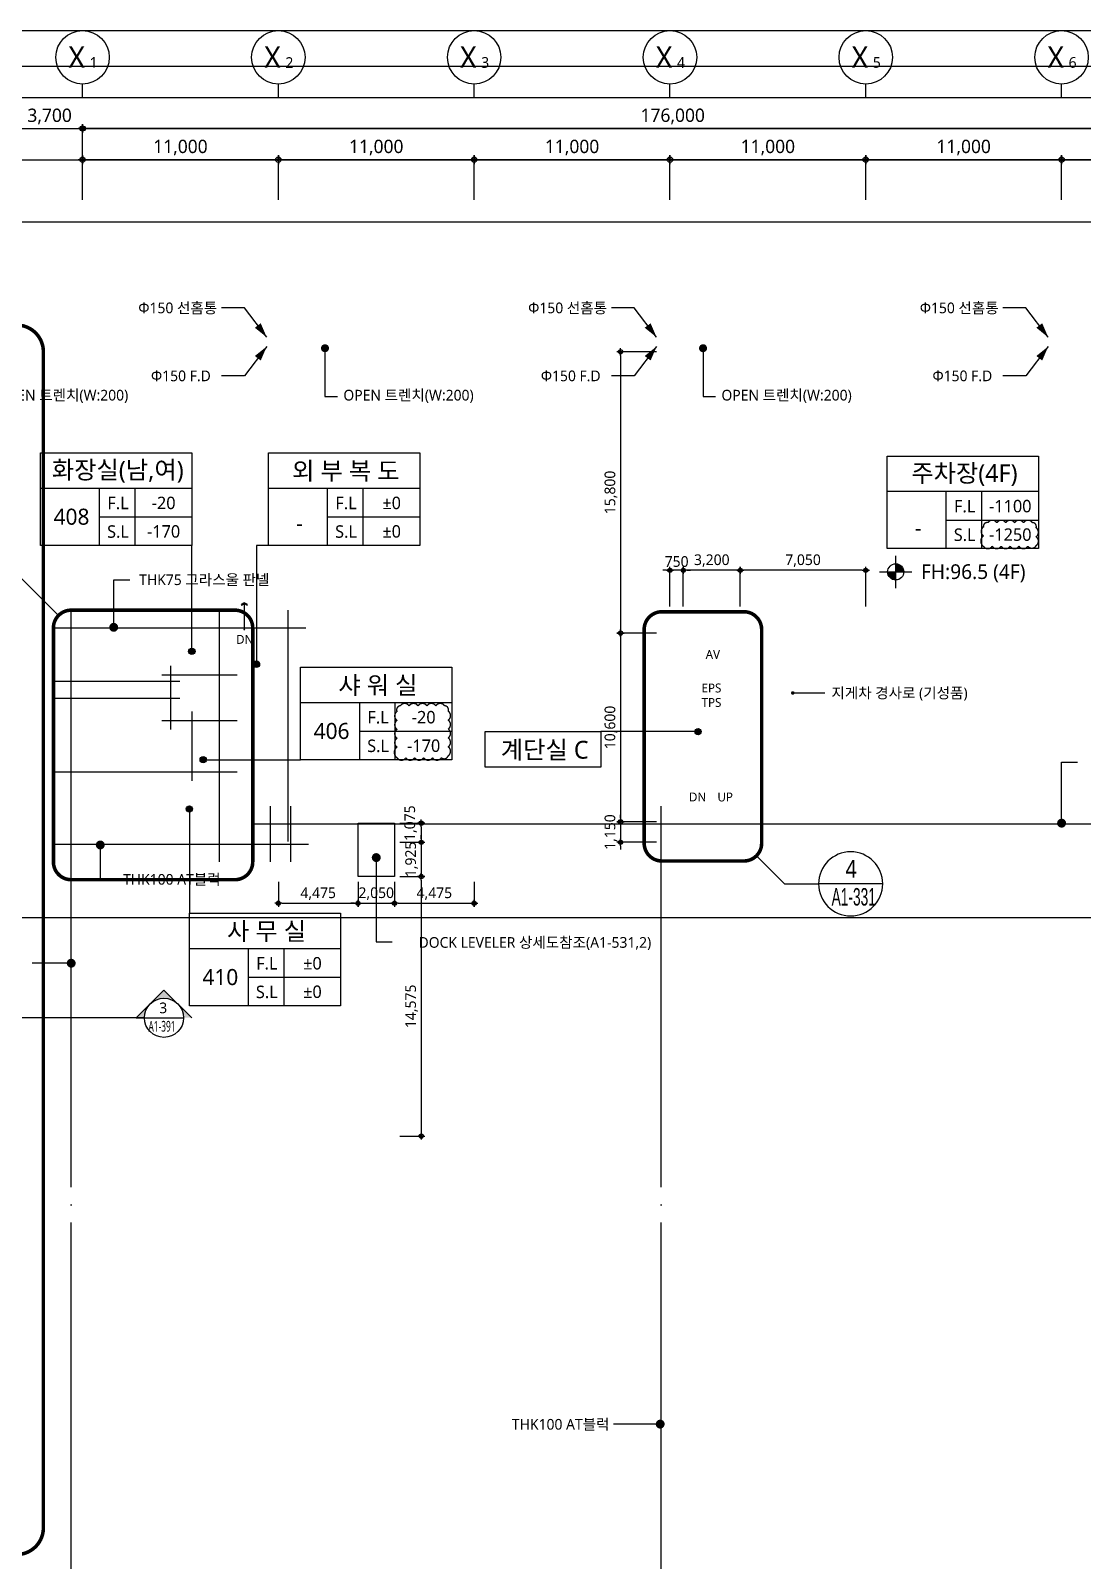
# Model space of a CAD drawing. Header units: millimetres. Extents: x 45782458 to 46215946, y 191740 to 1509539.
# Drawn here: x 45895054 to 45954142, y 531520 to 617440 of the extents above; entities that cross this region are included whole.
import ezdxf
from ezdxf.enums import TextEntityAlignment as Align

# ---------------------------------------------------------------- set-up
doc = ezdxf.new("R2010")
doc.units = ezdxf.units.MM
doc.header["$LTSCALE"] = 1000
doc.header["$MEASUREMENT"] = 0
doc.header["$PDSIZE"] = -10
for name, pattern in [('ACAD_ISO03W100', [30, 12, -18]), ('CEN', [62, 60, -1, 0, -1]), ('SYM$0$DASHDOT', [1, 0.5, -0.25, 0, -0.25])]:
    doc.linetypes.add(name, pattern=pattern)
doc.layers.get('0').update_dxf_attribs({"linetype": 'CONTINUOUS'})
doc.layers.get('Defpoints').update_dxf_attribs({"color": 171, "linetype": 'CONTINUOUS'})
for name, color, linetype in [('Center(AR)', 30, 'CEN'), ('DIM', 7, 'CONTINUOUS'), ('LED', 7, 'CONTINUOUS'), ('NDIM', 7, 'CONTINUOUS'), ('SYM', 7, 'CONTINUOUS'), ('SYM(AXIS)', 7, 'CONTINUOUS'), ('SYM(STAIR)', 251, 'CONTINUOUS'), ('SYMBOL', 7, 'CONTINUOUS'), ('TEXT(AXIS)', 2, 'CONTINUOUS'), ('TEXT(MIN)', 7, 'CONTINUOUS'), ('TEXT(노트)', 7, 'CONTINUOUS'), ('TEXT(실명)', 3, 'CONTINUOUS'), ('TEXT-기입', 6, 'CONTINUOUS'), ('TITLE', 7, 'CONTINUOUS'), ('구간정리', 6, 'CONTINUOUS'), ('구간정리-TEXT', 3, 'CONTINUOUS')]:
    doc.layers.add(name, color=color, linetype=linetype)
doc.layers.add('VE변경사항적용-20220616', color=10, linetype='CONTINUOUS', plot=False)
doc.styles.add('CGS', font='cgse', dxfattribs={"bigfont": 'cgs'})
doc.styles.add('SYM$0$ARIAL', font='arial.ttf')
doc.styles.add('SYM$0$돋움', font='', dxfattribs={"width": 0.9})
doc.styles.add('TE', font='malgun_0.ttf')
doc.styles.add('궁서체', font='')
doc.styles.add('나눔바른고딕', font='NanumBarunGothic.ttf')
doc.styles.get('SYM$0$돋움').set_extended_font_data('Dotum')
doc.styles.get('궁서체').set_extended_font_data('GungsuhChe')
doc.dimstyles.new('BA', dxfattribs={"dimscale": 500, "dimtxt": 3, "dimasz": 1, "dimexe": 1, "dimexo": 5, "dimgap": 0.9, "dimtad": 1, "dimdec": 0, "dimdsep": 46, "dimlunit": 6, "dimtxsty": 'TE', "dimblk": 'DDD', "dimcen": 2.5, "dimclrd": 256, "dimclre": 256, "dimclrt": 3, "dimazin": 2, "dimtfac": 1, "dimtdec": 0, "dimtix": 1, "dimtmove": 2, "dimatfit": 3, "dimldrblk": 'DDD', "dimfxl": 1, "dimtolj": 1, "dimtzin": 0, "dimarcsym": 2})
doc.dimstyles.new('CPDIM1', dxfattribs={"dimtxt": 3, "dimasz": 2.5, "dimexe": 1.25, "dimexo": 5, "dimgap": 1.5, "dimtad": 1, "dimdec": 0, "dimzin": 1, "dimdsep": 46, "dimlunit": 6, "dimtxsty": '궁서체', "dimblk1": 'Z_DOT', "dimblk2": 'Z_DOT', "dimsah": 1, "dimcen": 2.5, "dimadec": 0, "dimazin": 0, "dimtfac": 1, "dimtdec": 0, "dimtix": 1, "dimtmove": 2, "dimatfit": 3, "dimldrblk": 'Z_DOT', "dimfxl": 1, "dimtolj": 1, "dimtzin": 1, "dimarcsym": 0})
doc.dimstyles.new('NDIM 1200', dxfattribs={"dimscale": 500, "dimtxt": 3, "dimasz": 1, "dimexe": 2, "dimexo": 2, "dimgap": 1, "dimtad": 1, "dimdec": 0, "dimdsep": 46, "dimtxsty": 'CGS', "dimblk": 'DOT0', "dimcen": 1, "dimdle": 8, "dimclrd": 2, "dimclre": 2, "dimclrt": 2, "dimadec": 0, "dimazin": 0, "dimtfac": 1, "dimtdec": 0, "dimtix": 1, "dimtmove": 2, "dimatfit": 3, "dimldrblk": 'DOT0', "dimfxl": 1, "dimtolj": 1, "dimtzin": 0, "dimlwd": -1, "dimlwe": -1, "dimarcsym": 0})

# ---------------------------------------------------------------- blocks, each defined once
blk = doc.blocks.new('DDD')
at = {"layer": 'DIM', "color": 0}
for p, q in [((-1, 0), (1, 0)), ((0, -1), (0, 1))]:
    blk.add_line(p, q, dxfattribs=at)
for radius in [0.6, 0.3]:
    blk.add_circle((0, 0), radius, dxfattribs=at)
blk = doc.blocks.new('*D252')
at = {"layer": 'Defpoints', "color": 0, "ltscale": 0.4, "transparency": 16777216}
for p in [(45897972, 611940), (45894272, 606690), (45897972, 606690)]:
    blk.add_point(p, dxfattribs=at)
at = {"layer": 'NDIM', "lineweight": -2, "ltscale": 0.4, "transparency": 16777216}
for p, q in [((45894272, 607940), (45894272, 612190)), ((45894522, 611940), (45897722, 611940)), ((45897972, 607940), (45897972, 612190))]:
    blk.add_line(p, q, dxfattribs=at)
at = {"layer": 'NDIM', "lineweight": -2, "ltscale": 0.4, "transparency": 16777216, "xscale": 250, "yscale": 250, "zscale": 250, "rotation": 180}
blk.add_blockref('DDD', (45894272, 611940), dxfattribs=at)
at = {"layer": 'NDIM', "lineweight": -2, "ltscale": 0.4, "transparency": 16777216, "xscale": 250, "yscale": 250, "zscale": 250}
blk.add_blockref('DDD', (45897972, 611940), dxfattribs=at)
at = {"layer": 'NDIM', "color": 3, "ltscale": 0.4, "transparency": 16777216, "insert": (45896122, 612616), "char_height": 750, "attachment_point": 5, "style": 'TE'}
blk.add_mtext('\\A1;3,700', dxfattribs=at)
blk = doc.blocks.new('*D253')
at = {"layer": 'Defpoints', "color": 0, "ltscale": 0.4, "transparency": 16777216}
for p in [(45897972, 610190), (45897972, 606690), (45908972, 606690)]:
    blk.add_point(p, dxfattribs=at)
at = {"layer": 'NDIM', "lineweight": -2, "ltscale": 0.4, "transparency": 16777216}
for p, q in [((45897972, 607940), (45897972, 610440)), ((45908722, 610190), (45898222, 610190)), ((45908972, 607940), (45908972, 610440))]:
    blk.add_line(p, q, dxfattribs=at)
at = {"layer": 'NDIM', "lineweight": -2, "ltscale": 0.4, "transparency": 16777216, "xscale": 250, "yscale": 250, "zscale": 250, "rotation": 180}
blk.add_blockref('DDD', (45897972, 610190), dxfattribs=at)
at = {"layer": 'NDIM', "lineweight": -2, "ltscale": 0.4, "transparency": 16777216, "xscale": 250, "yscale": 250, "zscale": 250}
blk.add_blockref('DDD', (45908972, 610190), dxfattribs=at)
at = {"layer": 'NDIM', "color": 3, "ltscale": 0.4, "transparency": 16777216, "insert": (45903472, 610868), "char_height": 750, "attachment_point": 5, "style": 'TE'}
blk.add_mtext('\\A1;11,000', dxfattribs=at)
blk = doc.blocks.new('A$C2F20087E')
at = {"layer": 'SYM(AXIS)'}
blk.add_line((600, 0), (600, 300), dxfattribs=at)
blk.add_circle((600, 900), 600, dxfattribs=at)
blk = doc.blocks.new('*D254')
at = {"layer": 'Defpoints', "color": 0, "ltscale": 0.4, "transparency": 16777216}
for p in [(45908972, 610190), (45908972, 606690), (45919972, 606690)]:
    blk.add_point(p, dxfattribs=at)
at = {"layer": 'NDIM', "lineweight": -2, "ltscale": 0.4, "transparency": 16777216}
for p, q in [((45908972, 607940), (45908972, 610440)), ((45919722, 610190), (45909222, 610190)), ((45919972, 607940), (45919972, 610440))]:
    blk.add_line(p, q, dxfattribs=at)
at = {"layer": 'NDIM', "lineweight": -2, "ltscale": 0.4, "transparency": 16777216, "xscale": 250, "yscale": 250, "zscale": 250, "rotation": 180}
blk.add_blockref('DDD', (45908972, 610190), dxfattribs=at)
at = {"layer": 'NDIM', "lineweight": -2, "ltscale": 0.4, "transparency": 16777216, "xscale": 250, "yscale": 250, "zscale": 250}
blk.add_blockref('DDD', (45919972, 610190), dxfattribs=at)
at = {"layer": 'NDIM', "color": 3, "ltscale": 0.4, "transparency": 16777216, "insert": (45914472, 610868), "char_height": 750, "attachment_point": 5, "style": 'TE'}
blk.add_mtext('\\A1;11,000', dxfattribs=at)
blk = doc.blocks.new('*D255')
at = {"layer": 'Defpoints', "color": 0, "ltscale": 0.4, "transparency": 16777216}
for p in [(45919972, 610190), (45919972, 606690), (45930972, 606690)]:
    blk.add_point(p, dxfattribs=at)
at = {"layer": 'NDIM', "lineweight": -2, "ltscale": 0.4, "transparency": 16777216}
for p, q in [((45919972, 607940), (45919972, 610440)), ((45930722, 610190), (45920222, 610190)), ((45930972, 607940), (45930972, 610440))]:
    blk.add_line(p, q, dxfattribs=at)
at = {"layer": 'NDIM', "lineweight": -2, "ltscale": 0.4, "transparency": 16777216, "xscale": 250, "yscale": 250, "zscale": 250, "rotation": 180}
blk.add_blockref('DDD', (45919972, 610190), dxfattribs=at)
at = {"layer": 'NDIM', "lineweight": -2, "ltscale": 0.4, "transparency": 16777216, "xscale": 250, "yscale": 250, "zscale": 250}
blk.add_blockref('DDD', (45930972, 610190), dxfattribs=at)
at = {"layer": 'NDIM', "color": 3, "ltscale": 0.4, "transparency": 16777216, "insert": (45925472, 610868), "char_height": 750, "attachment_point": 5, "style": 'TE'}
blk.add_mtext('\\A1;11,000', dxfattribs=at)
blk = doc.blocks.new('*D256')
at = {"layer": 'Defpoints', "color": 0, "ltscale": 0.4, "transparency": 16777216}
for p in [(45930972, 610190), (45930972, 606690), (45941972, 606690)]:
    blk.add_point(p, dxfattribs=at)
at = {"layer": 'NDIM', "lineweight": -2, "ltscale": 0.4, "transparency": 16777216}
for p, q in [((45930972, 607940), (45930972, 610440)), ((45941722, 610190), (45931222, 610190)), ((45941972, 607940), (45941972, 610440))]:
    blk.add_line(p, q, dxfattribs=at)
at = {"layer": 'NDIM', "lineweight": -2, "ltscale": 0.4, "transparency": 16777216, "xscale": 250, "yscale": 250, "zscale": 250, "rotation": 180}
blk.add_blockref('DDD', (45930972, 610190), dxfattribs=at)
at = {"layer": 'NDIM', "lineweight": -2, "ltscale": 0.4, "transparency": 16777216, "xscale": 250, "yscale": 250, "zscale": 250}
blk.add_blockref('DDD', (45941972, 610190), dxfattribs=at)
at = {"layer": 'NDIM', "color": 3, "ltscale": 0.4, "transparency": 16777216, "insert": (45936472, 610868), "char_height": 750, "attachment_point": 5, "style": 'TE'}
blk.add_mtext('\\A1;11,000', dxfattribs=at)
blk = doc.blocks.new('*D257')
at = {"layer": 'Defpoints', "color": 0, "ltscale": 0.4, "transparency": 16777216}
for p in [(45941972, 610190), (45941972, 606690), (45952972, 606690)]:
    blk.add_point(p, dxfattribs=at)
at = {"layer": 'NDIM', "lineweight": -2, "ltscale": 0.4, "transparency": 16777216}
for p, q in [((45941972, 607940), (45941972, 610440)), ((45952722, 610190), (45942222, 610190)), ((45952972, 607940), (45952972, 610440))]:
    blk.add_line(p, q, dxfattribs=at)
at = {"layer": 'NDIM', "lineweight": -2, "ltscale": 0.4, "transparency": 16777216, "xscale": 250, "yscale": 250, "zscale": 250, "rotation": 180}
blk.add_blockref('DDD', (45941972, 610190), dxfattribs=at)
at = {"layer": 'NDIM', "lineweight": -2, "ltscale": 0.4, "transparency": 16777216, "xscale": 250, "yscale": 250, "zscale": 250}
blk.add_blockref('DDD', (45952972, 610190), dxfattribs=at)
at = {"layer": 'NDIM', "color": 3, "ltscale": 0.4, "transparency": 16777216, "insert": (45947472, 610868), "char_height": 750, "attachment_point": 5, "style": 'TE'}
blk.add_mtext('\\A1;11,000', dxfattribs=at)
blk = doc.blocks.new('*D258')
at = {"layer": 'Defpoints', "color": 0, "ltscale": 0.4, "transparency": 16777216}
for p in [(45952972, 610190), (45952972, 606690), (45963972, 606690)]:
    blk.add_point(p, dxfattribs=at)
at = {"layer": 'NDIM', "lineweight": -2, "ltscale": 0.4, "transparency": 16777216}
for p, q in [((45952972, 607940), (45952972, 610440)), ((45963722, 610190), (45953222, 610190)), ((45963972, 607940), (45963972, 610440))]:
    blk.add_line(p, q, dxfattribs=at)
at = {"layer": 'NDIM', "lineweight": -2, "ltscale": 0.4, "transparency": 16777216, "xscale": 250, "yscale": 250, "zscale": 250, "rotation": 180}
blk.add_blockref('DDD', (45952972, 610190), dxfattribs=at)
at = {"layer": 'NDIM', "lineweight": -2, "ltscale": 0.4, "transparency": 16777216, "xscale": 250, "yscale": 250, "zscale": 250}
blk.add_blockref('DDD', (45963972, 610190), dxfattribs=at)
at = {"layer": 'NDIM', "color": 3, "ltscale": 0.4, "transparency": 16777216, "insert": (45958472, 610868), "char_height": 750, "attachment_point": 5, "style": 'TE'}
blk.add_mtext('\\A1;11,000', dxfattribs=at)
blk = doc.blocks.new('A$C31C7260E')
at = {"layer": 'TITLE'}
for points in [[(0, 0), (0, 4000), (13000, 4000), (13000, 0)], [(13000, 0), (0, 0)]]:
    blk.add_lwpolyline(points, dxfattribs=at)
blk = doc.blocks.new('A$C51E23882')
at = {"layer": 'TITLE'}
blk.add_lwpolyline([(8500, 0), (0, 0), (0, 5200), (8500, 5200)], close=True, dxfattribs=at)
for points in [[(8500, 3200), (0, 3200)], [(3300, 3200), (3300, 0)], [(5300, 3200), (5300, 0)], [(3300, 1600), (8500, 1600)]]:
    blk.add_lwpolyline(points, dxfattribs=at)
at = {"layer": 'TITLE', "style": '나눔바른고딕'}
for s, p in [('F.L', (4352, 2378)), ('S.L', (4352, 778))]:
    blk.add_text(s, height=700, dxfattribs=at).set_placement(p, align=Align.MIDDLE)
blk = doc.blocks.new('level')
at = {"layer": 'SYMBOL'}
for p, q in [((0, 4320), (0, -4320)), ((-4320, 0), (4320, 0))]:
    blk.add_line(p, q, dxfattribs=at)
blk.add_circle((0, 0), 2160, dxfattribs=at)
for points in [[(-2160, 0), (0, 2160), (-2127, 381), (-376, 2126)], [(-2127, 381), (-376, 2126), (-2030, 748), (-738, 2029)], [(-2030, 748), (-738, 2029), (-1859, 1104), (-1089, 1863)], [(-1859, 1104), (-1089, 1863), (-1659, 1388), (-1386, 1658)], [(0, -2160), (2160, 0), (381, -2127), (2126, -376)], [(381, -2127), (2126, -376), (748, -2030), (2029, -738)], [(748, -2030), (2029, -738), (1104, -1859), (1863, -1089)], [(1104, -1859), (1863, -1089), (1388, -1659), (1658, -1386)]]:
    blk.add_solid(points, dxfattribs=at)
at = {"layer": 'SYMBOL', "linetype": 'Continuous'}
for points in [[(0, 2160), (-2160, 0), (0, 0)], [(2160, 0), (0, 0), (0, -2160)]]:
    blk.add_solid(points, dxfattribs=at)
blk = doc.blocks.new('DOT0')
blk.add_line((-3, 0), (3, 0))
at = {"color": 6}
blk.add_circle((0, 0), 0.75, dxfattribs=at)
blk = doc.blocks.new('Z_DOT')
at = {"layer": 'DIM', "color": 0}
for p, q in [((-1, 0), (1, 0)), ((0, -1), (0, 1))]:
    blk.add_line(p, q, dxfattribs=at)
for radius in [0.5, 0.25]:
    blk.add_circle((0, 0), radius, dxfattribs=at)
blk = doc.blocks.new('*D1177')
at = {"layer": 'Defpoints', "color": 0, "ltscale": 0.4, "transparency": 16777216}
for p in [(45931722, 587128), (45931722, 584801), (45934922, 584801)]:
    blk.add_point(p, dxfattribs=at)
at = {"layer": 'NDIM', "lineweight": -2, "ltscale": 0.4, "transparency": 16777216}
for p, q in [((45931722, 585101), (45931722, 587328)), ((45934722, 587128), (45931922, 587128)), ((45934922, 585101), (45934922, 587328))]:
    blk.add_line(p, q, dxfattribs=at)
at = {"layer": 'NDIM', "lineweight": -2, "ltscale": 0.4, "transparency": 16777216, "xscale": 200, "yscale": 200, "zscale": 200, "rotation": 180}
blk.add_blockref('DDD', (45931722, 587128), dxfattribs=at)
at = {"layer": 'NDIM', "lineweight": -2, "ltscale": 0.4, "transparency": 16777216, "xscale": 200, "yscale": 200, "zscale": 200}
blk.add_blockref('DDD', (45934922, 587128), dxfattribs=at)
at = {"layer": 'NDIM', "color": 3, "ltscale": 0.4, "transparency": 16777216, "insert": (45933322, 587669), "char_height": 600, "attachment_point": 5, "style": 'TE'}
blk.add_mtext('\\A1;3,200', dxfattribs=at)
blk = doc.blocks.new('*D1178')
at = {"layer": 'Defpoints', "color": 0, "ltscale": 0.4, "transparency": 16777216}
for p in [(45930972, 587128), (45930972, 584801), (45931722, 584801)]:
    blk.add_point(p, dxfattribs=at)
at = {"layer": 'NDIM', "lineweight": -2, "ltscale": 0.4, "transparency": 16777216}
for p, q in [((45930772, 587128), (45930572, 587128)), ((45930972, 585101), (45930972, 587328)), ((45931722, 587128), (45930972, 587128)), ((45931722, 585101), (45931722, 587328)), ((45931922, 587128), (45932122, 587128))]:
    blk.add_line(p, q, dxfattribs=at)
at = {"layer": 'NDIM', "lineweight": -2, "ltscale": 0.4, "transparency": 16777216, "xscale": 200, "yscale": 200, "zscale": 200}
blk.add_blockref('DDD', (45930972, 587128), dxfattribs=at)
at = {"layer": 'NDIM', "lineweight": -2, "ltscale": 0.4, "transparency": 16777216, "xscale": 200, "yscale": 200, "zscale": 200, "rotation": 180}
blk.add_blockref('DDD', (45931722, 587128), dxfattribs=at)
at = {"layer": 'NDIM', "color": 3, "ltscale": 0.4, "transparency": 16777216, "insert": (45931347, 587618), "char_height": 600, "attachment_point": 5, "style": 'TE'}
blk.add_mtext('\\A1;750', dxfattribs=at)
blk = doc.blocks.new('*D1179')
at = {"layer": 'Defpoints', "color": 0, "ltscale": 0.4, "transparency": 16777216}
for p in [(45934922, 587128), (45934922, 584801), (45941972, 584801)]:
    blk.add_point(p, dxfattribs=at)
at = {"layer": 'NDIM', "lineweight": -2, "ltscale": 0.4, "transparency": 16777216}
for p, q in [((45934922, 585101), (45934922, 587328)), ((45941772, 587128), (45935122, 587128)), ((45941972, 585101), (45941972, 587328))]:
    blk.add_line(p, q, dxfattribs=at)
at = {"layer": 'NDIM', "lineweight": -2, "ltscale": 0.4, "transparency": 16777216, "xscale": 200, "yscale": 200, "zscale": 200, "rotation": 180}
blk.add_blockref('DDD', (45934922, 587128), dxfattribs=at)
at = {"layer": 'NDIM', "lineweight": -2, "ltscale": 0.4, "transparency": 16777216, "xscale": 200, "yscale": 200, "zscale": 200}
blk.add_blockref('DDD', (45941972, 587128), dxfattribs=at)
at = {"layer": 'NDIM', "color": 3, "ltscale": 0.4, "transparency": 16777216, "insert": (45938447, 587669), "char_height": 600, "attachment_point": 5, "style": 'TE'}
blk.add_mtext('\\A1;7,050', dxfattribs=at)
blk = doc.blocks.new('*D1180')
at = {"layer": 'Defpoints', "color": 0, "ltscale": 0.4, "transparency": 16777216}
for p in [(45930522, 583601), (45928195, 573001), (45930522, 573001)]:
    blk.add_point(p, dxfattribs=at)
at = {"layer": 'NDIM', "lineweight": -2, "ltscale": 0.4, "transparency": 16777216}
for p, q in [((45930222, 583601), (45927995, 583601)), ((45928195, 583401), (45928195, 573201)), ((45930222, 573001), (45927995, 573001))]:
    blk.add_line(p, q, dxfattribs=at)
at = {"layer": 'NDIM', "lineweight": -2, "ltscale": 0.4, "transparency": 16777216, "xscale": 200, "yscale": 200, "zscale": 200}
for p, rotation in [((45928195, 583601), 90), ((45928195, 573001), 270)]:
    blk.add_blockref('DDD', p, dxfattribs=dict(at, rotation=rotation))
at = {"layer": 'NDIM', "color": 3, "ltscale": 0.4, "transparency": 16777216, "insert": (45927653, 578301), "char_height": 600, "attachment_point": 5, "rotation": 90, "style": 'TE'}
blk.add_mtext('\\A1;10,600', dxfattribs=at)
blk = doc.blocks.new('*D1181')
at = {"layer": 'Defpoints', "color": 0, "ltscale": 0.4, "transparency": 16777216}
for p in [(45930522, 573001), (45928195, 571851), (45930522, 571851)]:
    blk.add_point(p, dxfattribs=at)
at = {"layer": 'NDIM', "lineweight": -2, "ltscale": 0.4, "transparency": 16777216}
for p, q in [((45928195, 573201), (45928195, 573401)), ((45930222, 573001), (45927995, 573001)), ((45928195, 573001), (45928195, 571851)), ((45930222, 571851), (45927995, 571851)), ((45928195, 571651), (45928195, 571451))]:
    blk.add_line(p, q, dxfattribs=at)
at = {"layer": 'NDIM', "lineweight": -2, "ltscale": 0.4, "transparency": 16777216, "xscale": 200, "yscale": 200, "zscale": 200}
for p, rotation in [((45928195, 573001), 270), ((45928195, 571851), 90)]:
    blk.add_blockref('DDD', p, dxfattribs=dict(at, rotation=rotation))
at = {"layer": 'NDIM', "color": 3, "ltscale": 0.4, "transparency": 16777216, "insert": (45927653, 572426), "char_height": 600, "attachment_point": 5, "rotation": 90, "style": 'TE'}
blk.add_mtext('\\A1;1,150', dxfattribs=at)
blk = doc.blocks.new('*D1182')
at = {"layer": 'Defpoints', "color": 0, "ltscale": 0.4, "transparency": 16777216}
for p in [(45930522, 599401), (45928195, 583601), (45930522, 583601)]:
    blk.add_point(p, dxfattribs=at)
at = {"layer": 'NDIM', "lineweight": -2, "ltscale": 0.4, "transparency": 16777216}
for p, q in [((45930222, 599401), (45927995, 599401)), ((45928195, 599201), (45928195, 583801)), ((45930222, 583601), (45927995, 583601))]:
    blk.add_line(p, q, dxfattribs=at)
at = {"layer": 'NDIM', "lineweight": -2, "ltscale": 0.4, "transparency": 16777216, "xscale": 200, "yscale": 200, "zscale": 200}
for p, rotation in [((45928195, 599401), 90), ((45928195, 583601), 270)]:
    blk.add_blockref('DDD', p, dxfattribs=dict(at, rotation=rotation))
at = {"layer": 'NDIM', "color": 3, "ltscale": 0.4, "transparency": 16777216, "insert": (45927653, 591501), "char_height": 600, "attachment_point": 5, "rotation": 90, "style": 'TE'}
blk.add_mtext('\\A1;15,800', dxfattribs=at)
blk = doc.blocks.new('SYM$0$det-tar-wi')
at = {"layer": '구간정리', "ltscale": 0.2}
blk.add_line((0, 0), (11, 0), dxfattribs=at)
blk.add_circle((5.5, 0), 5.5, dxfattribs=at)
at = {"layer": '구간정리-TEXT', "color": 3, "style": 'SYM$0$ARIAL'}
blk.add_attdef('2', text='', height=3, dxfattribs=at).set_placement((5.5, 2.58), align=Align.MIDDLE_CENTER)
at = {"layer": '구간정리-TEXT', "color": 3, "style": 'SYM$0$ARIAL', "width": 0.6}
blk.add_attdef('A1.00', text='', height=3, dxfattribs=at).set_placement((5.57, -2.22), align=Align.MIDDLE_CENTER)
blk = doc.blocks.new('*D1288')
at = {"layer": 'Defpoints', "color": 0, "ltscale": 0.4, "transparency": 16777216}
for p in [(45913447, 569926), (45915497, 569926), (45915497, 568426)]:
    blk.add_point(p, dxfattribs=at)
at = {"layer": 'NDIM', "lineweight": -2, "ltscale": 0.4, "transparency": 16777216}
for p, q in [((45913447, 569626), (45913447, 568226)), ((45915497, 569626), (45915497, 568226)), ((45913247, 568426), (45913047, 568426)), ((45913447, 568426), (45915497, 568426)), ((45915697, 568426), (45915897, 568426))]:
    blk.add_line(p, q, dxfattribs=at)
at = {"layer": 'NDIM', "lineweight": -2, "ltscale": 0.4, "transparency": 16777216, "xscale": 200, "yscale": 200, "zscale": 200}
blk.add_blockref('DDD', (45913447, 568426), dxfattribs=at)
at = {"layer": 'NDIM', "lineweight": -2, "ltscale": 0.4, "transparency": 16777216, "xscale": 200, "yscale": 200, "zscale": 200, "rotation": 180}
blk.add_blockref('DDD', (45915497, 568426), dxfattribs=at)
at = {"layer": 'NDIM', "color": 3, "ltscale": 0.4, "transparency": 16777216, "insert": (45914472, 568967), "char_height": 600, "attachment_point": 5, "style": 'TE'}
blk.add_mtext('\\A1;2,050', dxfattribs=at)
blk = doc.blocks.new('*D1289')
at = {"layer": 'Defpoints', "color": 0, "ltscale": 0.4, "transparency": 16777216}
for p in [(45915497, 569926), (45919972, 569926), (45919972, 568426)]:
    blk.add_point(p, dxfattribs=at)
at = {"layer": 'NDIM', "lineweight": -2, "ltscale": 0.4, "transparency": 16777216}
for p, q in [((45915497, 569626), (45915497, 568226)), ((45919972, 569626), (45919972, 568226)), ((45915697, 568426), (45919772, 568426))]:
    blk.add_line(p, q, dxfattribs=at)
at = {"layer": 'NDIM', "lineweight": -2, "ltscale": 0.4, "transparency": 16777216, "xscale": 200, "yscale": 200, "zscale": 200, "rotation": 180}
blk.add_blockref('DDD', (45915497, 568426), dxfattribs=at)
at = {"layer": 'NDIM', "lineweight": -2, "ltscale": 0.4, "transparency": 16777216, "xscale": 200, "yscale": 200, "zscale": 200}
blk.add_blockref('DDD', (45919972, 568426), dxfattribs=at)
at = {"layer": 'NDIM', "color": 3, "ltscale": 0.4, "transparency": 16777216, "insert": (45917735, 568962), "char_height": 600, "attachment_point": 5, "style": 'TE'}
blk.add_mtext('\\A1;4,475', dxfattribs=at)
blk = doc.blocks.new('*D1290')
at = {"layer": 'Defpoints', "color": 0, "ltscale": 0.4, "transparency": 16777216}
for p in [(45908972, 569926), (45913447, 569926), (45913447, 568426)]:
    blk.add_point(p, dxfattribs=at)
at = {"layer": 'NDIM', "lineweight": -2, "ltscale": 0.4, "transparency": 16777216}
for p, q in [((45908972, 569626), (45908972, 568226)), ((45913447, 569626), (45913447, 568226)), ((45909172, 568426), (45913247, 568426))]:
    blk.add_line(p, q, dxfattribs=at)
at = {"layer": 'NDIM', "lineweight": -2, "ltscale": 0.4, "transparency": 16777216, "xscale": 200, "yscale": 200, "zscale": 200, "rotation": 180}
blk.add_blockref('DDD', (45908972, 568426), dxfattribs=at)
at = {"layer": 'NDIM', "lineweight": -2, "ltscale": 0.4, "transparency": 16777216, "xscale": 200, "yscale": 200, "zscale": 200}
blk.add_blockref('DDD', (45913447, 568426), dxfattribs=at)
at = {"layer": 'NDIM', "color": 3, "ltscale": 0.4, "transparency": 16777216, "insert": (45911210, 568962), "char_height": 600, "attachment_point": 5, "style": 'TE'}
blk.add_mtext('\\A1;4,475', dxfattribs=at)
blk = doc.blocks.new('*D1291')
at = {"layer": 'Defpoints', "color": 0, "ltscale": 0.4, "transparency": 16777216}
for p in [(45915497, 569926), (45915497, 555351), (45916997, 555351)]:
    blk.add_point(p, dxfattribs=at)
at = {"layer": 'NDIM', "lineweight": -2, "ltscale": 0.4, "transparency": 16777216}
for p, q in [((45915797, 569926), (45917197, 569926)), ((45916997, 569726), (45916997, 555551)), ((45915797, 555351), (45917197, 555351))]:
    blk.add_line(p, q, dxfattribs=at)
at = {"layer": 'NDIM', "lineweight": -2, "ltscale": 0.4, "transparency": 16777216, "xscale": 200, "yscale": 200, "zscale": 200}
for p, rotation in [((45916997, 569926), 90), ((45916997, 555351), 270)]:
    blk.add_blockref('DDD', p, dxfattribs=dict(at, rotation=rotation))
at = {"layer": 'NDIM', "color": 3, "ltscale": 0.4, "transparency": 16777216, "insert": (45916455, 562639), "char_height": 600, "attachment_point": 5, "rotation": 90, "style": 'TE'}
blk.add_mtext('\\A1;14,575', dxfattribs=at)
blk = doc.blocks.new('*D1292')
at = {"layer": 'Defpoints', "color": 0, "ltscale": 0.4, "transparency": 16777216}
for p in [(45915497, 571851), (45915497, 569926), (45916997, 569926)]:
    blk.add_point(p, dxfattribs=at)
at = {"layer": 'NDIM', "lineweight": -2, "ltscale": 0.4, "transparency": 16777216}
for p, q in [((45916997, 572051), (45916997, 572251)), ((45915797, 571851), (45917197, 571851)), ((45916997, 571851), (45916997, 569926)), ((45915797, 569926), (45917197, 569926)), ((45916997, 569726), (45916997, 569526))]:
    blk.add_line(p, q, dxfattribs=at)
at = {"layer": 'NDIM', "lineweight": -2, "ltscale": 0.4, "transparency": 16777216, "xscale": 200, "yscale": 200, "zscale": 200}
for p, rotation in [((45916997, 571851), 270), ((45916997, 569926), 90)]:
    blk.add_blockref('DDD', p, dxfattribs=dict(at, rotation=rotation))
at = {"layer": 'NDIM', "color": 3, "ltscale": 0.4, "transparency": 16777216, "insert": (45916455, 570889), "char_height": 600, "attachment_point": 5, "rotation": 90, "style": 'TE'}
blk.add_mtext('\\A1;1,925', dxfattribs=at)
blk = doc.blocks.new('*D1293')
at = {"layer": 'Defpoints', "color": 0, "ltscale": 0.4, "transparency": 16777216}
for p in [(45915497, 572926), (45915497, 571851), (45916997, 571851)]:
    blk.add_point(p, dxfattribs=at)
at = {"layer": 'NDIM', "lineweight": -2, "ltscale": 0.4, "transparency": 16777216}
for p, q in [((45915797, 572926), (45917197, 572926)), ((45916997, 572726), (45916997, 572051)), ((45915797, 571851), (45917197, 571851))]:
    blk.add_line(p, q, dxfattribs=at)
at = {"layer": 'NDIM', "lineweight": -2, "ltscale": 0.4, "transparency": 16777216, "xscale": 200, "yscale": 200, "zscale": 200}
for p, rotation in [((45916997, 572926), 90), ((45916997, 571851), 270)]:
    blk.add_blockref('DDD', p, dxfattribs=dict(at, rotation=rotation))
at = {"layer": 'NDIM', "color": 3, "ltscale": 0.4, "transparency": 16777216, "insert": (45916407, 572926), "char_height": 600, "attachment_point": 5, "rotation": 90, "style": 'TE'}
blk.add_mtext('\\A1;1,075', dxfattribs=at)

msp = doc.modelspace()

# ---------------------------------------------------------------- hatches: boundary and pattern name
at = {"layer": 'LED'}
h = msp.add_hatch(color=256, dxfattribs=at)
h.dxf.hatch_style = 1
edge = h.paths.add_edge_path()
edge.add_arc((45904112.3, 582576.3), 180, 180, 540, ccw=False)
h = msp.add_hatch(color=256, dxfattribs=at)
h.dxf.hatch_style = 1
edge = h.paths.add_edge_path()
edge.add_arc((45907741.1, 581851.3), 180, 270, 630, ccw=False)
h = msp.add_hatch(color=256, dxfattribs=at)
h.dxf.hatch_style = 1
edge = h.paths.add_edge_path()
edge.add_arc((45932547.3, 578066.3), 180, 0, 360)
h = msp.add_hatch(color=256, dxfattribs=at)
h.dxf.hatch_style = 1
edge = h.paths.add_edge_path()
edge.add_arc((45904752.3, 576491.3), 180, 180, 540, ccw=False)
h = msp.add_hatch(color=256, dxfattribs=at)
h.dxf.hatch_style = 1
edge = h.paths.add_edge_path()
edge.add_arc((45903972.4, 573724.6), 180, 180, 540, ccw=False)
h = msp.add_hatch(color=256, dxfattribs=at)
h.dxf.hatch_style = 1
edge = h.paths.add_edge_path()
edge.add_arc((45903972.4, 573724.6), 180, -180, 180)
at = {"layer": 'SYM'}
h = msp.add_hatch(color=256, dxfattribs=at)
h.paths.add_polyline_path([(45902546.9, 563550.6), (45901769.1, 562772.8, -0.4142136), (45903324.7, 562772.8)])
h.paths.add_polyline_path([(45901769.1, 562772.8), (45900991.3, 561995), (45901446.9, 561995, -0.1989124)])
h.paths.add_polyline_path([(45903324.7, 562772.8, -0.1989124), (45903646.9, 561995), (45904102.5, 561995)])

# ---------------------------------------------------------------- linework, layer by layer
at = {"ltscale": 10000}
for p, q in [((45904112.3, 582576.3), (45904112.3, 588526.3)), ((45904752.3, 576491.3), (45910222.3, 576491.3))]:
    msp.add_line(p, q, dxfattribs=at)
msp.add_line((45901446.9, 561995), (45903646.9, 561995))
for points in [[(45908422.3, 588526.3), (45907741.1, 588526.3), (45907741.1, 581851.3)], [(45932547.3, 578066.3), (45927097.3, 578066.3)], [(45903972.4, 573724.6), (45903972.4, 567871.4)]]:
    msp.add_lwpolyline(points, dxfattribs=at)
at = {"color": 8, "ltscale": 10000}
msp.add_lwpolyline([(45913447.3, 572926.3), (45915497.3, 572926.3), (45915497.3, 569926.3), (45913447.3, 569926.3)], close=True, dxfattribs=at)
at = {"layer": 'Center(AR)'}
for p, q in [((45897334.8, 490490.2), (45897334.8, 584888.8)), ((45905659.8, 570751.3), (45905659.8, 584888.8)), ((45909522.3, 571888.8), (45909522.3, 584888.8)), ((45896334.8, 583888.8), (45910522.3, 583888.8)), ((45902929.8, 578188.8), (45902929.8, 581763.8)), ((45896334.8, 580901.3), (45903429.8, 580901.3)), ((45902429.8, 581263.8), (45906659.8, 581263.8)), ((45896334.8, 579951.3), (45903429.8, 579951.3)), ((45904122.3, 575301.3), (45904122.3, 579188.8)), ((45902429.8, 578688.8), (45906659.8, 578688.8)), ((45896334.8, 575801.3), (45906659.8, 575801.3)), ((45908534.8, 570751.3), (45908534.8, 573888.8)), ((45909672.3, 570751.3), (45909672.3, 573888.8)), ((45930472.3, 490490.2), (45930472.3, 573888.8)), ((45907534.8, 572888.8), (45966972.3, 572888.8)), ((45896334.8, 571751.3), (45910672.3, 571751.3))]:
    msp.add_line(p, q, dxfattribs=at)
at = {"layer": 'Defpoints'}
msp.add_line((45853593.1, 567626.3), (45966972.3, 567626.3), dxfattribs=at)
for points in [[(45977722.3, 479740.2), (45801022.3, 479740.2), (45801022.3, 617440.2), (45977722.3, 617440.2)], [(45975722.3, 481740.2), (45803022.3, 481740.2), (45803022.3, 615440.2), (45975722.3, 615440.2)], [(45973972.3, 483490.2), (45804772.3, 483490.2), (45804772.3, 613690.2), (45973972.3, 613690.2)], [(45972222.3, 485240.2), (45806522.3, 485240.2), (45806522.3, 611940.2), (45972222.3, 611940.2)], [(45970472.3, 486990.2), (45808272.3, 486990.2), (45808272.3, 610190.2), (45970472.3, 610190.2)], [(45966972.3, 490490.2), (45811772.3, 490490.2), (45811772.3, 606690.2), (45966972.3, 606690.2)], [(45966972.3, 490490.2), (45824022.3, 490490.2), (45824022.3, 606690.2), (45966972.3, 606690.2)]]:
    msp.add_lwpolyline(points, close=True, dxfattribs=at)
at = {"layer": 'LED', "ltscale": 10000}
for p, q in [((45899722.3, 586602), (45900622.5, 586602)), ((45952972.3, 576354.9), (45953872.5, 576354.9)), ((45898968.2, 569788.3), (45899722.3, 569788.3)), ((45914472.3, 566254.5), (45915372.5, 566254.5))]:
    msp.add_line(p, q, dxfattribs=at)
at = {"layer": 'LED'}
for points in [[(45908322.3, 600213.8), (45907067.6, 601866.5), (45905779.7, 601866.5)], [(45930222.3, 600213.8), (45928967.6, 601866.5), (45927679.7, 601866.5)], [(45952222.3, 600213.8), (45950967.6, 601866.5), (45949679.7, 601866.5)], [(45908322.3, 599701.3), (45907067.6, 598048.6), (45905779.7, 598048.6)], [(45930222.3, 599701.3), (45928967.6, 598048.6), (45927679.7, 598048.6)], [(45952222.3, 599701.3), (45950967.6, 598048.6), (45949679.7, 598048.6)]]:
    msp.add_lwpolyline(points, dxfattribs=at)
for centre in [(45904112.3, 582576.3), (45907741.1, 581851.3), (45932547.3, 578066.3), (45904752.3, 576491.3), (45903972.4, 573724.6), (45903972.4, 573724.6)]:
    msp.add_circle(centre, 180, dxfattribs=at)
for points in [[(45908322.3, 600213.8), (45907652.5, 600751.6), (45907984.4, 601003.5)], [(45930222.3, 600213.8), (45929552.5, 600751.6), (45929884.4, 601003.5)], [(45952222.3, 600213.8), (45951552.5, 600751.6), (45951884.4, 601003.5)], [(45908322.3, 599701.3), (45907652.5, 599163.6), (45907984.4, 598911.6)], [(45930222.3, 599701.3), (45929552.5, 599163.6), (45929884.4, 598911.6)], [(45952222.3, 599701.3), (45951552.5, 599163.6), (45951884.4, 598911.6)]]:
    msp.add_solid(points, dxfattribs=at)
at = {"layer": 'NDIM', "ltscale": 0.4}
for p, q in [((45897972.3, 607940.2), (45897972.3, 612190.2)), ((45966972.3, 611940.2), (45898222.3, 611940.2))]:
    msp.add_line(p, q, dxfattribs=at)
at = {"layer": 'SYM'}
for p, q in [((45900991.3, 561995), (45902546.9, 563550.6)), ((45904102.5, 561995), (45902546.9, 563550.6)), ((45901446.9, 561995), (45892258.5, 561995)), ((45900991.3, 561995), (45901446.9, 561995))]:
    msp.add_line(p, q, dxfattribs=at)
msp.add_circle((45902546.9, 561995), 1100, dxfattribs=at)
at = {"layer": 'SYM(STAIR)'}
msp.add_lwpolyline([(45906884.6, 585200.2), (45906898.9, 585175.4), (45907059.8, 585268.3), (45907220.7, 585175.4), (45907235, 585200.2), (45907059.8, 585301.3)], close=True, dxfattribs=at)
msp.add_lwpolyline([(45907059.8, 585301.3), (45907059.8, 583801.3)], dxfattribs=at)
at = {"layer": 'SYM(STAIR)', "const_width": 50}
msp.add_lwpolyline([(45907084.8, 583801.3, -1), (45907034.8, 583801.3, -1)], format="xyb", close=True, dxfattribs=at)
at = {"layer": 'VE변경사항적용-20220616', "linetype": 'ACAD_ISO03W100'}
for points in [[(45948577.8, 588478.3, 0.5205671), (45949077.8, 588478.3, 0.5205671), (45949577.8, 588478.3, 0.5205671), (45950077.8, 588478.3, 0.5205671), (45950577.8, 588478.3, 0.5205671), (45951077.8, 588478.3, 0.5205671), (45951543.3, 588512.9, 0.5205671), (45951543.3, 589012.9, 0.5205671), (45951543.3, 589512.9, 0.5205671), (45951333.8, 589803.4, 0.5205671), (45950833.8, 589803.4, 0.5205671), (45950333.8, 589803.4, 0.5205671), (45949833.8, 589803.4, 0.5205671), (45949333.8, 589803.4, 0.5205671), (45948833.8, 589803.4, 0.5205671), (45948577.8, 589559.3, 0.5205671), (45948577.8, 589059.3, 0.5205671)], [(45915633.7, 576598.7, 0.5205671), (45916133.7, 576598.7, 0.5205671), (45916633.7, 576598.7, 0.5205671), (45917133.7, 576598.7, 0.5205671), (45917633.7, 576598.7, 0.5205671), (45918133.7, 576598.7, 0.5205671), (45918518.1, 576714.3, 0.5205671), (45918518.1, 577214.3, 0.5205671), (45918518.1, 577714.3, 0.5205671), (45918518.1, 578214.3, 0.5205671), (45918518.1, 578714.3, 0.5205671), (45918518.1, 579214.3, 0.5205671), (45918318.1, 579514.3, 0.5205671), (45917818.1, 579514.3, 0.5205671), (45917318.1, 579514.3, 0.5205671), (45916818.1, 579514.3, 0.5205671), (45916318.1, 579514.3, 0.5205671), (45915818.1, 579514.3, 0.5205671), (45915633.7, 579198.7, 0.5205671), (45915633.7, 578698.7, 0.5205671), (45915633.7, 578198.7, 0.5205671), (45915633.7, 577698.7, 0.5205671), (45915633.7, 577198.7, 0.5205671)]]:
    msp.add_lwpolyline(points, format="xyb", close=True, dxfattribs=at)
at = {"layer": '구간정리', "linetype": 'SYM$0$DASHDOT', "ltscale": 2, "const_width": 200}
for points in [[(45894272.3, 531851.3), (45848272.3, 531851.3, -0.4142136), (45846772.3, 533351.3), (45846772.3, 599401.3, -0.4142136), (45848272.3, 600901.3), (45894272.3, 600901.3, -0.4142136), (45895772.3, 599401.3), (45895772.3, 533351.3, -0.4142136)], [(45897334.8, 569751.3), (45906532.9, 569751.3, 0.4142136), (45907532.9, 570751.3), (45907532.9, 583888.8, 0.4142136), (45906532.9, 584888.8), (45897334.8, 584888.8, 0.4142136), (45896334.8, 583888.8), (45896334.8, 570751.3, 0.4142136)], [(45935122.3, 570801.3), (45930522.3, 570801.3, -0.4142136), (45929522.3, 571801.3), (45929522.3, 583801.3, -0.4142136), (45930522.3, 584801.3), (45935122.3, 584801.3, -0.4142136), (45936122.3, 583801.3), (45936122.3, 571801.3, -0.4142136)]]:
    msp.add_lwpolyline(points, format="xyb", close=True, dxfattribs=at)
at = {"layer": '구간정리', "ltscale": 0.2}
for points in [[(45896627.7, 584595.9), (45894209.8, 587013.8), (45891815.4, 587013.8)], [(45935829.4, 571094.2), (45937405.7, 569517.9), (45939321.6, 569517.9)]]:
    msp.add_lwpolyline(points, dxfattribs=at)

# ---------------------------------------------------------------- block references
for name, p, xscale, yscale, zscale in [('A$C2F20087E', (45896472.3, 613690.2), 2.5, 2.5, 2.5), ('A$C2F20087E', (45907472.3, 613690.2), 2.5, 2.5, 2.5), ('A$C2F20087E', (45918472.3, 613690.2), 2.5, 2.5, 2.5), ('A$C2F20087E', (45929472.3, 613690.2), 2.5, 2.5, 2.5), ('A$C2F20087E', (45940472.3, 613690.2), 2.5, 2.5, 2.5), ('A$C2F20087E', (45951472.3, 613690.2), 2.5, 2.5, 2.5), ('A$C31C7260E', (45920597.3, 576066.3), 0.5, 0.5, 0.5)]:
    msp.add_blockref(name, p, dxfattribs=dict(xscale=xscale, yscale=yscale, zscale=zscale))
for p in [(45895612.3, 588526.3), (45908422.3, 588526.3), (45943176.1, 588346.7), (45910222.3, 576491.3), (45903972.4, 562671.4)]:
    msp.add_blockref('A$C51E23882', p)
at = {"layer": 'NDIM', "ltscale": 0.4, "xscale": 250, "yscale": 250, "zscale": 250, "rotation": 180}
msp.add_blockref('DDD', (45897972.3, 611940.2), dxfattribs=at)
at = {"layer": 'SYMBOL', "xscale": 0.210048437524453, "yscale": 0.210048437524453, "zscale": 0.210048437524453, "rotation": 90}
msp.add_blockref('level', (45943655.4, 587038.1), dxfattribs=at)
at = {"layer": '구간정리'}
ref = msp.add_blockref('SYM$0$det-tar-wi', (45942921.6, 569517.9), dxfattribs=dict(at, xscale=-327.2727272727273, yscale=327.2727272727273, zscale=327.2727272727273))
ref.add_attrib('A1.00', 'A1-331', dxfattribs={"layer": '구간정리-TEXT', "color": 3, "height": 981.82, "style": 'SYM$0$돋움', "width": 0.6}).set_placement((45941296.3, 568790.3), align=Align.MIDDLE_CENTER)
ref.add_attrib('2', '4', dxfattribs={"layer": '구간정리-TEXT', "color": 3, "height": 981.8, "style": 'SYM$0$돋움', "width": 0.9}).set_placement((45941149.2, 570363.4), align=Align.MIDDLE_CENTER)

# ---------------------------------------------------------------- texts
at = {"layer": 'NDIM', "color": 3, "ltscale": 0.4, "insert": (45931127.1, 612617.6), "char_height": 750, "attachment_point": 5, "style": 'TE'}
msp.add_mtext('\\A1;176,000', dxfattribs=at)
at = {"layer": 'SYMBOL', "style": '나눔바른고딕'}
msp.add_text('FH:96.5 (4F)', height=825, dxfattribs=at).set_placement((45945073.2, 586640))
at = {"layer": 'TEXT(AXIS)', "style": '나눔바른고딕'}
for s, height, p in [('X', 1200, (45897643.2, 615950.1)), ('X', 1200, (45908643.2, 615950.1)), ('X', 1200, (45919643.2, 615950.1)), ('X', 1200, (45930643.2, 615950.1)), ('X', 1200, (45941643.2, 615950.1)), ('X', 1200, (45952643.2, 615950.1)), ('1', 600, (45898591.3, 615650.2)), ('2', 600, (45909591.3, 615650.2)), ('3', 600, (45920591.3, 615650.2)), ('4', 600, (45931591.3, 615650.2)), ('5', 600, (45942591.3, 615650.2)), ('6', 600, (45953591.3, 615650.2))]:
    msp.add_text(s, height=height, dxfattribs=at).set_placement(p, align=Align.MIDDLE)
at = {"layer": 'TEXT(MIN)', "style": '나눔바른고딕'}
for s, p in [('Φ150 선홈통', (45905537.6, 601866.5)), ('Φ150 선홈통', (45927437.6, 601866.5)), ('Φ150 선홈통', (45949437.6, 601866.5)), ('THK75 그라스울 판넬', (45908468.9, 586599.5)), ('지게차 경사로 (기성품)', (45947693.1, 580238.8)), ('THK100 AT블럭', (45905729.5, 569770.9)), ('DOCK LEVELER 상세도참조(A1-531,2)', (45929920.3, 566227.9)), ('THK100 AT블럭', (45927574.1, 539163))]:
    msp.add_text(s, height=600, dxfattribs=at).set_placement(p, align=Align.MIDDLE_RIGHT)
for s, p in [('Φ150 F.D', (45901818.6, 598048.6)), ('Φ150 F.D', (45923718.6, 598048.6)), ('Φ150 F.D', (45945718.6, 598048.6)), ('OPEN 트렌치(W:200)', (45893221.8, 596964.1)), ('OPEN 트렌치(W:200)', (45912625.6, 596964.1)), ('OPEN 트렌치(W:200)', (45933863.7, 596964.1))]:
    msp.add_text(s, height=600, dxfattribs=at).set_placement(p, align=Align.MIDDLE_LEFT)
for s, p in [('DN', (45907084.2, 583247.5)), ('AV', (45933380.9, 582403.8)), ('TPS', (45933305.3, 579707.1)), ('EPS', (45933305.3, 580519.3)), ('DN', (45932524.3, 574396.9)), ('UP', (45934074.3, 574396.9))]:
    msp.add_text(s, height=500, dxfattribs=at).set_placement(p, align=Align.MIDDLE_CENTER)
at = {"layer": 'TEXT(노트)', "style": '나눔바른고딕'}
msp.add_text('3', height=600, dxfattribs=at).set_placement((45902281.6, 562252.1))
at = {"layer": 'TEXT(노트)', "style": '나눔바른고딕', "width": 0.6}
msp.add_text('A1-391', height=600, dxfattribs=at).set_placement((45901673.9, 561221.7))
at = {"layer": 'TEXT(실명)', "style": '나눔바른고딕'}
for s, p in [('화장실(남,여)', (45899950, 592720.5)), ('외 부 복 도', (45912760, 592720.5)), ('주차장(4F)', (45947513.8, 592540.8)), ('샤 워 실', (45914560, 580685.5)), ('계단실 C', (45923935, 577060.5)), ('사 무 실', (45908310.1, 566865.5))]:
    msp.add_text(s, height=1000, dxfattribs=at).set_placement(p, align=Align.MIDDLE)
at = {"layer": 'TEXT-기입', "style": '나눔바른고딕'}
for s, height, p in [('-20', 700, (45902528.4, 590914.2)), ('±0', 700, (45915338.4, 590914.2)), ('408', 900, (45897353.6, 590139.6)), ('-1100', 700, (45950092.2, 590734.6)), ('-170', 700, (45902528.4, 589314.2)), ('-', 900, (45910163.6, 589771.8)), ('±0', 700, (45915338.4, 589314.2)), ('-', 900, (45944917.3, 589511.1)), ('-1250', 700, (45950092.2, 589134.6)), ('-20', 700, (45917138.4, 578879.2)), ('406', 900, (45911963.6, 578104.6)), ('-170', 700, (45917138.4, 577279.2)), ('±0', 700, (45910888.5, 565059.3)), ('410', 900, (45905713.6, 564284.6)), ('±0', 700, (45910888.5, 563459.3))]:
    msp.add_text(s, height=height, dxfattribs=at).set_placement(p, align=Align.MIDDLE)

# ---------------------------------------------------------------- dimensions: what is measured, and where the dimension line sits
at = {"layer": 'NDIM', "ltscale": 0.4}
for base, p1, p2, override, picture, middle in [((45897972.3, 611940.2), (45894272.3, 606690.2), (45897972.3, 606690.2), {"dimscale": 250}, '*D252', (45896122.3, 612615.6)), ((45913447.3, 568426.3), (45908972.3, 569926.3), (45913447.3, 569926.3), {"dimscale": 200, "dimexo": 1.5}, '*D1290', (45911209.8, 568961.8)), ((45915497.3, 568426.3), (45913447.3, 569926.3), (45915497.3, 569926.3), {"dimscale": 200, "dimexo": 1.5}, '*D1288', (45914472.3, 568966.7)), ((45919972.3, 568426.3), (45915497.3, 569926.3), (45919972.3, 569926.3), {"dimscale": 200, "dimexo": 1.5}, '*D1289', (45917734.8, 568961.8))]:
    dim = msp.add_linear_dim(base=base, p1=p1, p2=p2, dimstyle='BA', override=override, dxfattribs=at)
    dim.commit()
    dim.dimension.update_dxf_attribs({"geometry": picture, "text_midpoint": middle})
for base, p1, p2, angle, override, picture, middle in [((45897972.3, 610190.2), (45908972.3, 606690.2), (45897972.3, 606690.2), 180, {"dimscale": 250}, '*D253', (45903472.3, 610867.6)), ((45908972.3, 610190.2), (45919972.3, 606690.2), (45908972.3, 606690.2), 180, {"dimscale": 250}, '*D254', (45914472.3, 610867.6)), ((45919972.3, 610190.2), (45930972.3, 606690.2), (45919972.3, 606690.2), 180, {"dimscale": 250}, '*D255', (45925472.3, 610867.6)), ((45930972.3, 610190.2), (45941972.3, 606690.2), (45930972.3, 606690.2), 180, {"dimscale": 250}, '*D256', (45936472.3, 610867.6)), ((45941972.3, 610190.2), (45952972.3, 606690.2), (45941972.3, 606690.2), 180, {"dimscale": 250}, '*D257', (45947472.3, 610867.6)), ((45952972.3, 610190.2), (45963972.3, 606690.2), (45952972.3, 606690.2), 180, {"dimscale": 250}, '*D258', (45958472.3, 610867.6)), ((45928195.4, 583601.3), (45930522.3, 599401.3), (45930522.3, 583601.3), 270, {"dimscale": 200, "dimexo": 1.5}, '*D1182', (45927653.4, 591501.3)), ((45930972.3, 587128.3), (45931722.3, 584801.3), (45930972.3, 584801.3), 180, {"dimscale": 200, "dimexo": 1.5}, '*D1178', (45931347.3, 587618.3)), ((45931722.3, 587128.3), (45934922.3, 584801.3), (45931722.3, 584801.3), 180, {"dimscale": 200, "dimexo": 1.5}, '*D1177', (45933322.3, 587668.6)), ((45934922.3, 587128.3), (45941972.3, 584801.3), (45934922.3, 584801.3), 180, {"dimscale": 200, "dimexo": 1.5}, '*D1179', (45938447.3, 587668.6)), ((45928195.4, 573001.3), (45930522.3, 583601.3), (45930522.3, 573001.3), 270, {"dimscale": 200, "dimexo": 1.5}, '*D1180', (45927653.4, 578301.3)), ((45928195.4, 571851.3), (45930522.3, 573001.3), (45930522.3, 571851.3), 270, {"dimscale": 200, "dimexo": 1.5}, '*D1181', (45927653.4, 572426.3)), ((45916997.3, 569926.3), (45915497.3, 571851.3), (45915497.3, 569926.3), 270, {"dimscale": 200, "dimexo": 1.5}, '*D1292', (45916455.4, 570888.8)), ((45916997.3, 555351.3), (45915497.3, 569926.3), (45915497.3, 555351.3), 270, {"dimscale": 200, "dimexo": 1.5}, '*D1291', (45916455.4, 562638.8))]:
    dim = msp.add_linear_dim(base=base, p1=p1, p2=p2, angle=angle, dimstyle='BA', override=override, dxfattribs=at)
    dim.commit()
    dim.dimension.update_dxf_attribs({"geometry": picture, "text_midpoint": middle})
dim = msp.add_linear_dim(base=(45916997.3, 571851.3), p1=(45915497.3, 572926.3), p2=(45915497.3, 571851.3), angle=270, dimstyle='BA', override={"dimscale": 200, "dimexo": 1.5}, dxfattribs=at)
dim.commit()
dim.dimension.update_dxf_attribs({"geometry": '*D1293', "text_midpoint": (45916406.9, 572926.3), "dimtype": 160})

# ---------------------------------------------------------------- leaders
at = {"ltscale": 10000}
for points in [[(45911592.3, 599601.3), (45911592.3, 596893.4), (45912292.3, 596893.4)], [(45932830.4, 599601.3), (45932830.4, 596893.4), (45933530.4, 596893.4)]]:
    msp.add_leader(points, dimstyle='CPDIM1', override={"dimtxt": 3000, "dimasz": 450, "dimgap": 1, "dimtad": 0, "dimzin": 0, "dimtxsty": 'CGS', "dimldrblk": 'Dot'}, dxfattribs=at)
at = {"layer": 'LED', "ltscale": 10000}
for points, override in [([(45899722.3, 583926.3), (45899722.3, 586602)], {"dimasz": 1, "dimtad": 0, "dimclrd": 256, "dimldrblk": 'Dot'}), ([(45937872.3, 580238.8), (45939672.3, 580238.8)], {"dimasz": 0.4, "dimtad": 0, "dimclrd": 256, "dimldrblk": 'Dot'}), ([(45952972.3, 572926.3), (45952972.3, 576354.9)], {"dimasz": 1, "dimtad": 0, "dimclrd": 256, "dimldrblk": 'Dot'}), ([(45898968.2, 571701.3), (45898968.2, 569788.3)], {"dimasz": 1, "dimtad": 0, "dimclrd": 256, "dimldrblk": 'Dot'}), ([(45914472.3, 570993.3), (45914472.3, 566254.5)], {"dimasz": 1, "dimtad": 0, "dimclrd": 256, "dimldrblk": 'Dot'}), ([(45897334.8, 565061.1, 0.5), (45895134.9, 565061.1, 0.5)], {"dimasz": 1, "dimtad": 0, "dimclrd": 256, "dimldrblk": 'Dot'}), ([(45930422.3, 539175.2), (45927796.7, 539175.2)], {"dimasz": 1, "dimtad": 0, "dimclrd": 256, "dimldrblk": 'Dot'})]:
    msp.add_leader(points, dimstyle='NDIM 1200', override=override, dxfattribs=at)

doc.saveas('drawing.dxf')
